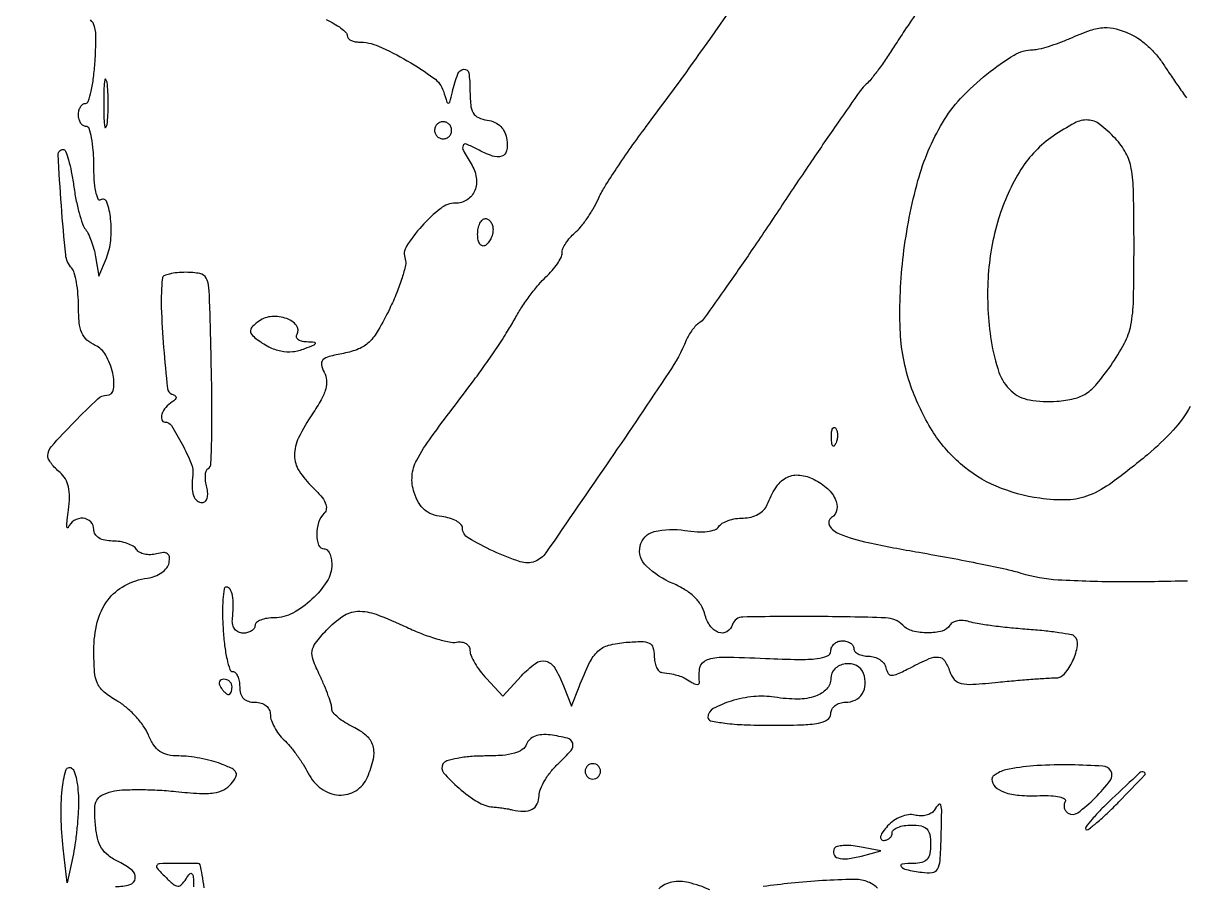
# Model space of a CAD drawing. Extents: x 0 to 5034, y 0 to 2560.
# Drawn here: x 2086.8 to 2238.2, y 1487.1 to 1599.4 of the extents above; entities that cross this region are included whole.
import ezdxf

# ---------------------------------------------------------------- set-up
doc = ezdxf.new("R2010")
doc.units = 0

msp = doc.modelspace()

# ---------------------------------------------------------------- linework, layer by layer
for points in [[(2203.456515, 1601.234375, 0.002102), (2201.606137, 1598.481117, 0.00563), (2200.318713, 1596.5, -0.00867), (2199.261966, 1594.89529, -0.009576), (2198.183733, 1593.38125, -0.009044), (2197.216691, 1592.125086, -0.04753), (2196.611593, 1591.5, 0.062568), (2195.862838, 1590.678601, 0.001521), (2192.912997, 1586.46835, 0.003289), (2189.495954, 1581.49004, 0.002228), (2185.665471, 1575.775234, -0.002635), (2181.845847, 1570.086627, -0.004013), (2178.463744, 1565.191522, -0.001514), (2175.513652, 1561.021029, -0.099965), (2174.875261, 1560.422907, 0.064611), (2174.436509, 1560.066202, 0.028712), (2173.954282, 1559.495688, 0.02783), (2173.506174, 1558.824507, 0.033618), (2173.165916, 1558.147673, -0.047368), (2170.920234, 1553.970461, -0.003088), (2163.218864, 1542.570039, -0.001244), (2154.901184, 1530.484376, -0.15091), (2153.44571, 1529.340793, -0.17351), (2151.557423, 1529.297717, -0.027805), (2148.071845, 1530.675318, -0.025326), (2144.776022, 1532.402161, -0.259537), (2144.025798, 1533.683578, 0.193345), (2143.822224, 1534.160061, 0.069548), (2143.222419, 1534.612428, 0.056153), (2142.352095, 1534.975397, 0.041297), (2141.327119, 1535.183578, -0.060131), (2140.049746, 1535.493399, -0.089136), (2139.061704, 1536.080128, -0.084851), (2138.307209, 1536.998351, -0.049736), (2137.72668, 1538.301316, -0.099279), (2137.460724, 1540.473286, -0.103577), (2138.061814, 1542.544238, -0.037145), (2139.967662, 1545.562874, -0.003069), (2145.546115, 1553, 0.008857), (2146.99494, 1554.978867, 0.00664), (2148.521997, 1557.20625, 0.006717), (2149.903746, 1559.341832, 0.01526), (2150.876012, 1561, -0.01983), (2151.761813, 1562.479555, -0.015024), (2152.844533, 1564.031465, -0.015256), (2153.950671, 1565.428473, -0.033849), (2154.89359, 1566.404988, 0.029084), (2155.699756, 1567.224126, 0.031647), (2156.381242, 1568.109514, 0.033383), (2156.860245, 1568.934633, 0.115316), (2157, 1569.532543, -0.101415), (2157.115963, 1570.098391, -0.040878), (2157.486128, 1570.799137, -0.038296), (2158.02168, 1571.51209, -0.039427), (2158.654904, 1572.127555, 0.048003), (2159.386422, 1572.863329, 0.02021), (2160.227122, 1573.978094, 0.019774), (2161.036066, 1575.250793, 0.024336), (2161.683228, 1576.5, -0.031031), (2162.523271, 1578.069737, -0.007696), (2164.094874, 1580.528125, -0.007841), (2165.984834, 1583.2914, -0.007791), (2167.964453, 1586, 0.007032), (2174.8315, 1595.3659, 0.001656), (2186.036389, 1611.218571, 0.001587)], [(2098.827484, 1487, 0.067699), (2100.703011, 1487.255113, 0.299191), (2101.401654, 1488.053316, 0.263058), (2100.981649, 1489.114391, 0.058657), (2099.269513, 1490.193184, -0.050389), (2097.894699, 1491.028093, -0.092288), (2097.013265, 1491.992869, -0.083321), (2096.484131, 1493.28022, -0.035066), (2096.196892, 1495.135365, -0.022364), (2096.118571, 1497.153526, -0.116573), (2096.379253, 1498.227928, -0.160838), (2097.047224, 1498.891006, -0.054271), (2098.350173, 1499.37304, -0.04848), (2099.675968, 1499.572087, -0.012962), (2101.810854, 1499.628065, -0.013012), (2104.252301, 1499.565229, -0.013098), (2106.681818, 1499.375468, 0.012087), (2109.757409, 1499.128985, 0.048076), (2111.647232, 1499.205148, 0.08189), (2112.923531, 1499.599636, 0.104095), (2113.887228, 1500.364118, 0.048072), (2114.505899, 1501.27495, 0.248578), (2114.513736, 1501.863843, 0.164705), (2114.001565, 1502.360821, 0.020139), (2112.543591, 1502.983427, 0.028002), (2111.315731, 1503.373135, 0.017042), (2109.828737, 1503.701382, 0.017058), (2108.327364, 1503.926859, 0.028746), (2107.056221, 1504, -0.051964), (2105.643971, 1504.147169, -0.100287), (2104.604769, 1504.595845, -0.096777), (2103.798827, 1505.426395, -0.045964), (2103.100387, 1506.75, 0.05635), (2102.44777, 1507.927029, 0.03197), (2101.41857, 1509.192588, 0.031526), (2100.203395, 1510.350065, 0.044683), (2098.979067, 1511.20349, -0.04105), (2097.334739, 1512.33205, -0.115982), (2096.490269, 1513.428458, -0.088638), (2096.101129, 1514.961615, -0.01794), (2096, 1517.779176, -0.061891), (2096.454936, 1521.440388, -0.098567), (2097.805155, 1524.280757, -0.109285), (2100.018685, 1526.194317, -0.090329), (2102.989784, 1527.162338, 0.059855), (2103.965541, 1527.41603, 0.061858), (2104.841737, 1527.891846, 0.0686), (2105.491649, 1528.507129, 0.12249), (2105.798011, 1529.171607, 0.065449), (2105.841715, 1529.930392, 0.222844), (2105.605466, 1530.351069, 0.179315), (2105.082821, 1530.493306, 0.041683), (2104.171086, 1530.334489, -0.056878), (2103.377148, 1530.220869, -0.061579), (2102.599806, 1530.294543, -0.069537), (2101.954858, 1530.534618, -0.131252), (2101.553842, 1530.912882, 0.123552), (2101.124374, 1531.330461, 0.047413), (2100.362291, 1531.680659, 0.043257), (2099.424605, 1531.919622, 0.04079), (2098.440983, 1532, -0.049343), (2097.430217, 1532.099992, -0.088683), (2096.656831, 1532.403627, -0.117066), (2096.17494, 1532.884257, -0.1393), (2096, 1533.5, 0.195179), (2095.595361, 1534.497098, 0.183191), (2094.596992, 1534.963956, 0.161288), (2093.438883, 1534.674678, 0.159179), (2092.674954, 1533.75, -0.527331), (2092.557135, 1533.722975, -0.211059), (2092.476373, 1533.908939, -0.026073), (2092.526086, 1534.758717, -0.007801), (2092.689422, 1536.046388, 0.029426), (2092.830851, 1537.747702, 0.061202), (2092.700612, 1539.070413, 0.078169), (2092.292575, 1540.102713, 0.086623), (2091.597801, 1540.918833, -0.029132), (2090.986274, 1541.489639, -0.032579), (2090.469354, 1542.107798, -0.034509), (2090.105532, 1542.685127, -0.123961), (2090, 1543.104253, -0.185907), (2090.469025, 1544.322107, -0.009398), (2093.433692, 1547.478858, -0.009222), (2096.518207, 1550.527373, -0.192601), (2097.699651, 1551, 0.377963), (2098.572015, 1551.769349, 0.089086), (2098.461387, 1553.879855, 0.069729), (2097.554445, 1556.222993, 0.160639), (2096.180241, 1557.487128, -0.075871), (2095.106199, 1558.185598, -0.109228), (2094.444897, 1559.101889, -0.078123), (2094.100317, 1560.442257, -0.02393), (2094, 1562.537128, 0.019908), (2093.935268, 1564.16224, 0.023637), (2093.740928, 1565.685594, 0.023388), (2093.460262, 1566.935299, 0.120726), (2093.118054, 1567.55, -0.162735), (2092.336904, 1569.273109, -0.007648), (2091.770449, 1575.716303, -0.005236), (2091.36044, 1582.329189, -0.429364), (2091.997596, 1583, -0.311524), (2092.31506, 1582.780946, -0.019173), (2092.700738, 1581.634323, -0.023009), (2093.068359, 1580.132875, -0.014474), (2093.365384, 1578.350887, 0.014491), (2093.675584, 1576.490248, 0.016882), (2094.080648, 1574.744066, 0.016025), (2094.517111, 1573.301211, 0.090522), (2094.90549, 1572.600887, -0.061188), (2095.281834, 1572.006795, -0.022453), (2095.667219, 1571.089011, -0.021862), (2096.002689, 1570.037885, -0.024466), (2096.230745, 1569), (2096.653126, 1566.5), (2097.637823, 1568.855933, 0.077581), (2098.20176, 1571.149995, 0.046248), (2098.184187, 1573.967664, 0.058169), (2097.71077, 1576.136888, 0.480988), (2096.887998, 1576.430779, -0.469606), (2096.544933, 1576.546184, -0.043482), (2096.260849, 1577.529266, -0.032047), (2096.063055, 1579.038329, -0.016566), (2096, 1580.940983, 0.018609), (2095.927803, 1582.880175, 0.03019), (2095.70625, 1584.513914, 0.030871), (2095.389965, 1585.717994, 0.323693), (2095, 1586, -0.148195), (2094.618646, 1586.115568, -0.098894), (2094.29375, 1586.440625, -0.082425), (2094.074694, 1586.926543, -0.064853), (2094, 1587.5, -0.058583), (2094.067447, 1588.07368, -0.077655), (2094.266564, 1588.559375, -0.096283), (2094.561311, 1588.884758, -0.162094), (2094.90745, 1589, 0.324711), (2095.280566, 1589.270869, 0.022372), (2095.648961, 1590.60105, 0.025095), (2095.96064, 1592.36115, 0.015581), (2096.15745, 1594.450384, 0.010895), (2096.281551, 1597.477241, 0.068293), (2096.100971, 1599.011128, 0.147211), (2095.575748, 1599.875755, 0.119977)], [(2126.259991, 1599.927402, -0.023674), (2127.30929, 1599.387955, -0.032246), (2128.195122, 1598.799098, -0.033583), (2128.833718, 1598.240941, -0.198905), (2129, 1597.839485, 0.170988), (2129.112832, 1597.519189, 0.094143), (2129.432767, 1597.246599, 0.074645), (2129.909673, 1597.062217, 0.055032), (2130.473249, 1597, -0.102963), (2133.08527, 1596.456353, -0.028789), (2136.82938, 1594.564031, -0.026452), (2140.283942, 1592.308483, -0.157403), (2141.532084, 1590.586644, 0.00413), (2142.003099, 1589.180631, 0.299891), (2142.187095, 1589.038839, 0.360457), (2142.360276, 1589.161969, 0.005011), (2142.703062, 1590.5, -0.02869), (2143.423953, 1592.845926, -0.281738), (2144.203237, 1593.458331, -0.405704), (2144.839058, 1592.970941, -0.036506), (2145, 1590.769551, 0.02332), (2145.090288, 1588.834758, 0.10653), (2145.426944, 1587.767355, 0.157893), (2146.096767, 1587.155975, 0.071505), (2147.25, 1586.819551, -0.071286), (2148.227453, 1586.534868, -0.090158), (2149, 1586, -0.090158), (2149.534868, 1585.227453, -0.071286), (2149.819551, 1584.25, -0.088138), (2149.769576, 1582.812144, -0.270629), (2149.138099, 1582.119394, -0.165049), (2147.91169, 1582.148967, -0.035049), (2145.934259, 1583.035184, 0.026125), (2144.536481, 1583.691794, 0.414787), (2144.09859, 1583.506936, 0.22596), (2144.137352, 1582.856177, 0.013575), (2145.157821, 1581.118897, -0.100792), (2145.818166, 1579.35029, -0.134618), (2145.628874, 1577.654915, -0.154876), (2144.644372, 1576.452616, -0.14535), (2143.120278, 1576, 0.168338), (2141.182069, 1575.32842, 0.042945), (2138.721213, 1573.02236, 0.041782), (2136.730166, 1570.395133, 0.237151), (2136.561365, 1568.700682, -0.150384), (2136.613411, 1567.935084, -0.018519), (2136.164988, 1566.300123, -0.020552), (2135.462792, 1564.351205, -0.015642), (2134.541024, 1562.277094, -0.017301), (2133.052521, 1559.44621, -0.070229), (2131.86318, 1557.910299, -0.096455), (2130.498753, 1557.017644, -0.050439), (2128.543587, 1556.442199, 0.016508), (2126.638457, 1556.019259, 0.129119), (2125.851827, 1555.581017, 0.254692), (2125.656736, 1554.965443, 0.075023), (2126.00007, 1553.99987, -0.102544), (2126.310326, 1552.948776, -0.089138), (2126.201059, 1551.803933, -0.060103), (2125.62457, 1550.413436, -0.02079), (2124.477916, 1548.562596, 0.03484), (2122.668703, 1545.450411, 0.115666), (2122.140277, 1543.158694, 0.141458), (2122.730439, 1541.142383, 0.062786), (2124.513244, 1538.987558, -0.026734), (2125.576318, 1537.876101, -0.072978), (2126.156389, 1536.95904, -0.123024), (2126.287126, 1536.213012, -0.180436), (2126.013244, 1535.613244, 0.118814), (2125.283048, 1534.419263, 0.077527), (2125.028361, 1532.816788, 0.096619), (2125.284472, 1531.483443, 0.306158), (2126, 1531, -0.194614), (2126.381961, 1530.845478, -0.087027), (2126.70625, 1530.399148, -0.066893), (2126.926373, 1529.737414, -0.04692), (2127, 1528.954545, -0.142104), (2126.360365, 1526.749406, -0.063949), (2124.418725, 1524.40814, -0.063328), (2121.909625, 1522.600822, -0.12508), (2119.545455, 1522, 0.037431), (2118.570652, 1521.926923, 0.056229), (2117.747727, 1521.70625, 0.073811), (2117.185448, 1521.383048, 0.229337), (2117, 1521, -0.153984), (2116.879694, 1520.618619, -0.097924), (2116.54091, 1520.29375, -0.080432), (2116.03473, 1520.074535, -0.062123), (2115.437142, 1520, -0.109322), (2114.84107, 1520.131904, -0.116979), (2114.373128, 1520.50146, -0.108793), (2114.098376, 1521.066335, -0.084536), (2114.052296, 1521.75, 0.019504), (2114.168105, 1523.604373, 0.052521), (2114.060622, 1524.919021, 0.09099), (2113.751965, 1525.719551, 0.260541), (2113.25, 1526.001363, 0.373894), (2112.969232, 1525.758182, 0.016868), (2112.820936, 1524.386301, 0.021279), (2112.765168, 1522.610578, 0.012758), (2112.84255, 1520.501363, 0.015437), (2113.039356, 1518.392575, 0.024879), (2113.351039, 1516.616025, 0.022037), (2113.719427, 1515.271832, 0.325639), (2114.09255, 1515, -0.206422), (2114.439436, 1514.850416, -0.082838), (2114.733436, 1514.4125, -0.06317), (2114.933374, 1513.765639, -0.043428), (2115, 1513, 0.072254), (2115.126841, 1512.126841, 0.124864), (2115.5, 1511.5, 0.124864), (2116.126841, 1511.126841, 0.072254), (2117, 1511, -0.071786), (2117.802978, 1510.884118, -0.099825), (2118.44376, 1510.545912, -0.112021), (2118.853888, 1510.020785, -0.110431), (2119, 1509.367295, 0.083894), (2119.125345, 1508.625506, 0.040216), (2119.516068, 1507.739117, 0.038389), (2120.084558, 1506.856684, 0.044449), (2120.756828, 1506.117295, -0.033499), (2121.531017, 1505.302347, -0.016269), (2122.412407, 1504.167268, -0.016056), (2123.256847, 1502.921229, -0.022277), (2123.925808, 1501.75, 0.116734), (2125.631504, 1499.752707, 0.142669), (2127.931487, 1498.917994, 0.158939), (2130.139035, 1499.482917, 0.151346), (2131.641421, 1501.25, 0.043705), (2132.418292, 1503.61926, 0.128444), (2132.374043, 1505.321219, 0.147332), (2131.519152, 1506.643174, 0.064402), (2129.75, 1507.791091, -0.028751), (2128.69719, 1508.37231, -0.036968), (2127.807813, 1509.028722, -0.040383), (2127.178354, 1509.664558, -0.176715), (2127, 1510.153437, 0.07442), (2126.911085, 1510.747512, 0.012125), (2126.541989, 1511.856164, 0.01313), (2126.037756, 1513.14894, 0.01123), (2125.440813, 1514.483485, -0.020389), (2124.563632, 1516.545015, -0.127436), (2124.441092, 1517.675068, -0.129762), (2124.8841, 1518.712529, -0.021441), (2126.305483, 1520.384614, -0.056763), (2128.431853, 1522.212228, -0.140876), (2130.364711, 1522.845621, -0.099282), (2132.768404, 1522.454859, -0.020226), (2136.760898, 1520.769117, 0.017574), (2138.7036, 1519.93669, 0.019897), (2140.621951, 1519.279843, 0.019539), (2142.28231, 1518.854068, 0.094846), (2143.25, 1518.831976, -0.076779), (2143.918595, 1518.840698, -0.103605), (2144.485938, 1518.63573, -0.121291), (2144.86291, 1518.251785, -0.134511), (2145, 1517.75142, 0.102294), (2145.140876, 1517.070039, 0.029832), (2145.625941, 1516.108954, 0.028625), (2146.315324, 1515.066503, 0.027133), (2147.130863, 1514.08991), (2149.261726, 1511.802697), (2151.691377, 1514.422966, -0.045997), (2153.52686, 1516.069533, -0.220225), (2154.86868, 1516.349558, -0.204815), (2156.016073, 1515.50975, -0.039778), (2157.170337, 1513.152861), (2158.217307, 1510.5), (2159.210697, 1513, -0.016549), (2160.589787, 1516.161583, -0.092413), (2161.672351, 1517.650349, -0.126505), (2163.055925, 1518.417197, -0.042418), (2165.351277, 1518.810365, -0.017612), (2167.36549, 1518.910425, -0.115922), (2168.344931, 1518.695105, -0.207591), (2168.835874, 1518.128777, -0.07636), (2169, 1517.060365, 0.046163), (2169.073801, 1516.262709, 0.061233), (2169.29375, 1515.568514, 0.075788), (2169.617364, 1515.075039, 0.180607), (2170, 1514.875, -0.011078), (2171.309672, 1514.681735, -0.035678), (2172.164604, 1514.472528, -0.042426), (2172.899904, 1514.165009, -0.021148), (2173.774777, 1513.660357, 0.039614), (2174.254934, 1513.406518, 0.105553), (2174.633023, 1513.331136, 0.227623), (2174.846764, 1513.437341, 0.211581), (2174.906356, 1513.67567, -0.101194), (2174.961904, 1515.54525, -0.255126), (2175.84183, 1516.526525, -0.088734), (2177.990874, 1516.880394, -0.007875), (2183.5, 1516.717524, 0.006563), (2187.808665, 1516.578827, 0.032559), (2190.22917, 1516.690348, 0.068204), (2191.570021, 1517.028917, 0.305851), (2192, 1517.666083, -0.111682), (2192.115098, 1518.174947, -0.100095), (2192.440625, 1518.608162, -0.094533), (2192.927263, 1518.89878, -0.087686), (2193.5, 1519, -0.064853), (2194.073457, 1518.925306, -0.082425), (2194.559375, 1518.70625, -0.098894), (2194.884432, 1518.381354, -0.148195), (2195, 1518, 0.185265), (2195.146483, 1517.618235, 0.090065), (2195.565961, 1517.29375, 0.069914), (2196.189408, 1517.073807, 0.04993), (2196.926676, 1517, -0.073322), (2197.687246, 1516.887864, -0.07351), (2198.382367, 1516.561022, -0.079491), (2198.90782, 1516.07647, -0.114028), (2199.176676, 1515.505606, 0.083934), (2199.472986, 1514.764922, 0.261415), (2199.925086, 1514.511212, 0.109341), (2200.692957, 1514.681164, 0.011312), (2202.364307, 1515.505606, -0.016262), (2204.814113, 1516.684042, -0.128379), (2206.047599, 1516.883704, -0.231249), (2206.852782, 1516.390711, -0.064981), (2207.494492, 1515.017355, 0.103976), (2208.080594, 1513.980616, 0.158976), (2208.962318, 1513.459562, 0.070862), (2210.511401, 1513.340144, 0.009284), (2213.811879, 1513.615106, -0.003365), (2216.11767, 1513.834712, -0.003761), (2218.342181, 1514.014627, -0.003468), (2220.239055, 1514.140467, -0.019888), (2221.24661, 1514.160154, 0.226468), (2222.438441, 1514.699828, 0.067188), (2223.540429, 1516.434276, 0.067754), (2224.135599, 1518.382179, 0.241178), (2223.747161, 1519.586172, 0.154519), (2223.339959, 1519.797537, 0.006631), (2221.725883, 1520.05621, 0.010805), (2219.776591, 1520.299246, 0.007435), (2217.558555, 1520.493958, -0.007115), (2215.242545, 1520.69578, -0.007699), (2212.993402, 1520.95911, -0.007317), (2211.073599, 1521.242548, -0.036546), (2210.015647, 1521.495034, 0.057679), (2209.261338, 1521.641747, 0.064419), (2208.522036, 1521.603424, 0.073674), (2207.908604, 1521.394998, 0.13649), (2207.52514, 1521.040677, -0.190938), (2206.502713, 1520.279615, -0.065364), (2204.637567, 1520.031959, -0.063724), (2202.685448, 1520.278857, -0.13387), (2201.368347, 1521.031653, 0.190363), (2199.14744, 1521.994745, 0.007183), (2189.923721, 1522.166163, 0.005596), (2180.536332, 1522.100695, 0.317816), (2179.208368, 1521.125105, -0.177998), (2178.461682, 1520.190435, -0.230499), (2177.383527, 1520.09167, -0.153077), (2176.285589, 1520.953555, -0.089127), (2175.590887, 1522.493901, 0.079521), (2175.095065, 1523.651714, 0.060782), (2174.222321, 1524.720573, 0.05354), (2173.000618, 1525.664194, 0.038748), (2171.468421, 1526.448748, -0.090452), (2167.980335, 1528.715099, -0.263422), (2167.163992, 1531.363034, -0.288021), (2169.006683, 1533.237104, -0.098199), (2172.991163, 1533.385422, 0.024792), (2174.587801, 1533.210712, 0.043283), (2175.917511, 1533.24675, 0.054978), (2176.908603, 1533.471973, 0.172667), (2177.433422, 1533.892275, -0.123045), (2177.870128, 1534.317741, -0.047546), (2178.643187, 1534.674606, -0.043389), (2179.593832, 1534.918091, -0.041026), (2180.590402, 1535, 0.060781), (2181.618362, 1535.125425, 0.066673), (2182.551954, 1535.493963, 0.07294), (2183.284561, 1536.056399, 0.102469), (2183.725431, 1536.75, -0.051862), (2184.831245, 1538.950818, -0.119873), (2186.159818, 1540.221034, -0.146215), (2187.74008, 1540.597662, -0.093048), (2189.589266, 1540.141281, -0.069005), (2191.408825, 1538.986983, -0.102595), (2192.56649, 1537.505194, -0.153711), (2192.784455, 1536.098264, -0.219918), (2192.098383, 1535.060804, 0.412837), (2191.84417, 1533.995152, 0.162337), (2193.121166, 1532.919423, 0.042923), (2196.877511, 1531.788651, 0.009448), (2203.5, 1530.53071, -0.003838), (2207.567534, 1529.805259, -0.004146), (2211.520038, 1529.03501, -0.003916), (2214.898831, 1528.319833, -0.019886), (2216.759702, 1527.832395, 0.059747), (2221.628615, 1526.963492, 0.014147), (2229.889731, 1526.724218, 0.006745), (2238.445461, 1526.833963, 0.315574)], [(2238.832898, 1549.535361, -0.058583), (2236.588155, 1546.42082, -0.034001), (2233.245471, 1543.235575, -0.014115), (2228.641051, 1539.624431, -0.063252), (2225.656999, 1537.953253, -0.088258), (2222.856377, 1537.361821, -0.043531), (2219.211922, 1537.562266, -0.065079), (2213.552287, 1539.140357, -0.078781), (2208.884451, 1542.061256, -0.07537), (2205.200332, 1546.400176, -0.053632), (2202.442477, 1552.163038, -0.076853), (2201.041556, 1559.616814, -0.037804), (2201.459242, 1569.280277, -0.037625), (2203.358453, 1578.947755, -0.065316), (2206.536601, 1586.472242, -0.056272), (2208.909562, 1589.642688, -0.034443), (2212.340498, 1592.819732, -0.032999), (2215.878459, 1595.303888, -0.137402), (2218.36375, 1596, 0.060172), (2219.118463, 1596.091156, 0.014177), (2220.345596, 1596.429127, 0.014398), (2221.743797, 1596.90165, 0.013728), (2223.13519, 1597.460858, -0.017849), (2225.840156, 1598.522194, -0.069605), (2227.597322, 1598.876979, -0.085949), (2229.189281, 1598.699166, -0.03622), (2231.214423, 1597.948164, -0.052837), (2232.224148, 1597.352334, -0.027132), (2233.355842, 1596.412719, -0.026628), (2234.427552, 1595.30831, -0.036129), (2235.262597, 1594.198164, 0.005919), (2236.097641, 1592.936083, 0.002918), (2237.18739, 1591.350663, 0.002895), (2238.337853, 1589.717903, 0.00422)], [(2066.39108, 1339.404517, -0.000002), (2065.006241, 1333.029467, -0.000002), (2063.623418, 1326.663945, -0.000004)], [(2322.927894, 1251.294968, 0.000022), (2409.49966, 1250.401181, 0.000401)], [(2110.369619, 1486.835179, 0.017691), (2110.122331, 1488.497572, 0.011872), (2109.846902, 1489.810445, 0.351331), (2109.596428, 1490.006668, -0.002063), (2109.225727, 1490.004053, -0.000228), (2108.377879, 1490.001959, -0.000278), (2107.368714, 1490.000488, -0.000225), (2106.285714, 1490, 0.008847), (2104.566097, 1489.969569, 0.263875), (2104.209142, 1489.750041, 0.32095), (2104.254273, 1489.368374, 0.011675), (2105.321878, 1488.25, 0.020049), (2106.342301, 1487.308527, 0.15439), (2106.934374, 1487.059092, 0.229779), (2107.43415, 1487.24684, 0.049004), (2108.020851, 1488, -0.035033), (2108.505786, 1488.659676, -0.451082), (2108.776954, 1488.664924, -0.174689), (2108.947488, 1488.25789, -0.011215), (2108.984687, 1486.95, -0.043089)], [(2176.252236, 1486.564651, 0.044837), (2173.465875, 1487.517057, 0.109613), (2171.310513, 1487.563175, 0.133049), (2169.597995, 1486.711497, 0.082053)], [(2198.066645, 1486.797279, 0.109737), (2196.675245, 1487.660748, 0.090104), (2194.943982, 1487.934972, 0.01005), (2190.924381, 1487.763102, 0.009477), (2186.835243, 1487.427926, 0.00964), (2183.202344, 1486.989814, 0.028925)]]:
    msp.add_lwpolyline(points, format="xyb")
for points in [[(2097.299664, 1589, 0.006336), (2097.324637, 1587.02938, 0.03126), (2097.422038, 1585.923437, 0.664672), (2097.564074, 1585.887591, 0.124239), (2097.716254, 1586.25, 0.023547), (2097.846019, 1587.502218, 0.014044), (2097.888098, 1589, 0.014044), (2097.846019, 1590.497782, 0.023547), (2097.716254, 1591.75, 0.124239), (2097.564074, 1592.112409, 0.664672), (2097.422038, 1592.076563, 0.03126), (2097.324637, 1590.97062, 0.006336)], [(2140.552786, 1586.08541, 0.099038), (2140.401684, 1585.679226, 0.097945), (2140.417584, 1585.244476, 0.097945), (2140.597789, 1584.848514, 0.099038), (2140.91459, 1584.552786, 0.099038), (2141.320774, 1584.401684, 0.097945), (2141.755524, 1584.417584, 0.097945), (2142.151486, 1584.597789, 0.099038), (2142.447214, 1584.91459, 0.099038), (2142.598316, 1585.320774, 0.097945), (2142.582416, 1585.755524, 0.097945), (2142.402211, 1586.151486, 0.099038), (2142.08541, 1586.447214, 0.099038), (2141.679226, 1586.598316, 0.097945), (2141.244476, 1586.582416, 0.097945), (2140.848514, 1586.402211, 0.099038)], [(2220.971379, 1584.75, 0.10469), (2216.775132, 1580.398001, 0.06627), (2213.850023, 1573.955692, 0.059657), (2212.485857, 1566.226494, 0.053128), (2212.898913, 1558.075633, 0.042379), (2213.909785, 1553.971479, 0.125964), (2215.477658, 1551.561682, 0.143685), (2217.870552, 1550.38221, 0.061765), (2221.459858, 1550.205601, 0.039017), (2223.693863, 1550.548275, 0.08884), (2225.255462, 1551.222197, 0.073379), (2226.661257, 1552.483117, 0.020485), (2228.459858, 1554.838225, 0.03062), (2230.247467, 1557.753708, 0.074431), (2231.087219, 1560.126009, 0.042892), (2231.427602, 1563.328241, 0.005042), (2231.5, 1570.508211, 0.004572), (2231.436659, 1577.434815, 0.03858), (2231.139595, 1580.538915, 0.082323), (2230.438129, 1582.542258, 0.063388), (2229.075686, 1584.419986, 0.038405), (2227.045253, 1586.272943, 0.156832), (2225.497525, 1586.841115, 0.134348), (2223.768433, 1586.442822, 0.025381)], [(2148, 1572.559017, -0.061875), (2147.925833, 1571.961978, -0.051278), (2147.70625, 1571.359775, -0.053305), (2147.382836, 1570.842344, -0.08825), (2147, 1570.5, -0.202618), (2146.621877, 1570.441401, -0.181468), (2146.29375, 1570.66835, -0.104212), (2146.071541, 1571.195401, -0.047867), (2146, 1571.940983, -0.0466), (2146.073608, 1572.729059, -0.066561), (2146.29375, 1573.395164, -0.086673), (2146.618015, 1573.844577, -0.195654), (2147, 1574, -0.142666), (2147.38134, 1573.888931, -0.09965), (2147.70625, 1573.576711, -0.08433), (2147.925146, 1573.109818, -0.067639)], [(2104.924124, 1566.25, 0.032831), (2104.789582, 1562.427758, 0.013128), (2105.086594, 1557.195904, 0.005306), (2105.584843, 1551.886943, 0.289005), (2106.181512, 1551.128949, -0.058922), (2106.593274, 1550.925476, -0.250666), (2106.721212, 1550.692904, -0.215258), (2106.605866, 1550.429204, -0.04524), (2106.193331, 1550.119485, 0.080084), (2105.375842, 1549.411979, 0.089396), (2104.859137, 1548.507961, 0.161659), (2104.844887, 1547.808994, 0.328793), (2105.26398, 1547.5, -0.258237), (2106.115835, 1547.028603, -0.018736), (2107.505262, 1544.615728, -0.023289), (2108.689217, 1542.090555, -0.127894), (2108.893709, 1540.612195, 0.031469), (2108.808957, 1539.045333, 0.079558), (2108.998859, 1537.923311, 0.131658), (2109.446226, 1537.252624, 0.182159), (2110.116631, 1537, 0.196983), (2110.503889, 1537.158725, 0.126681), (2110.757183, 1537.580515, 0.086541), (2110.832365, 1538.224988, 0.049856), (2110.710511, 1538.999004, -0.033511), (2110.558554, 1539.794358, -0.044303), (2110.534054, 1540.531195, -0.051299), (2110.626821, 1541.114115, -0.190276), (2110.84388, 1541.40786, 0.248233), (2111.260688, 1542.126118, 0.00589), (2111.370433, 1546.13016, 0.008428), (2111.363295, 1551.911323, 0.002166), (2111.153868, 1561.25, 0.007681), (2110.996177, 1564.992103, 0.111512), (2110.632731, 1566.258011, 0.226639), (2109.827, 1566.837325, 0.044432), (2108, 1567, 0.023549), (2106.845005, 1566.945572, 0.036263), (2105.858962, 1566.779687, 0.040563), (2105.138374, 1566.540694, 0.273704)], [(2117.54784, 1560.65864, 0.028889), (2116.687558, 1559.949869, 0.165781), (2116.41075, 1559.437498, 0.219028), (2116.543364, 1558.947853, 0.05359), (2117.1597, 1558.352622, 0.045525), (2118.786512, 1557.31008, 0.069873), (2120.362034, 1556.753806, 0.07647), (2121.921701, 1556.680059, 0.067947), (2123.5, 1557.0681, 0.00425), (2124.712418, 1557.559771, 0.244426), (2124.862419, 1557.738736, 0.458959), (2124.762292, 1557.872537, 0.007244), (2123.690983, 1557.929715, -0.053512), (2123.040007, 1558.025276, -0.111185), (2122.585803, 1558.258365, -0.178104), (2122.398042, 1558.584267, -0.182937), (2122.468991, 1558.949827, 0.317934), (2122.399353, 1560.07012, 0.140628), (2121.122802, 1560.969252, 0.098354), (2119.169519, 1561.240799, 0.144348)], [(2192.683114, 1544.8125, -0.054073), (2192.461564, 1544.395823, -0.470617), (2192.279315, 1544.37858, -0.168741), (2192.137993, 1544.670344, -0.018894), (2192.078947, 1545.416667, -0.028489), (2192.089945, 1546.112848, -0.077125), (2192.200665, 1546.592839, -0.208169), (2192.385309, 1546.77538, -0.296942), (2192.604167, 1546.729167, -0.126455), (2192.797407, 1546.402231, -0.060344), (2192.876576, 1545.916927, -0.05415), (2192.839148, 1545.359369, -0.051402)], [(2192, 1514.116631, -0.187463), (2191.459311, 1512.725188, -0.127002), (2190.017487, 1511.786935, -0.081972), (2187.70181, 1511.411651, -0.038786), (2184.677442, 1511.655475, 0.064178), (2181.954705, 1511.736631, 0.049034), (2179.028837, 1511.154572, 0.051262), (2176.680215, 1510.17045, 0.274489), (2176, 1509.024751, 0.355314), (2176.351493, 1508.592573, 0.01945), (2178.201694, 1508.282023, 0.021507), (2180.73736, 1508.067522, 0.010347), (2184, 1508, 0.006994), (2188.191484, 1508.05863, 0.039364), (2190.416667, 1508.296875, 0.093584), (2191.586019, 1508.753078, 0.258593), (2192, 1509.5, -0.125389), (2192.145752, 1510.072062, -0.100779), (2192.556072, 1510.559375, -0.090193), (2193.169846, 1510.886898, -0.077727), (2193.893011, 1511, 0.11156), (2195.190541, 1511.293154, 0.141321), (2196.10644, 1512.104904, 0.132824), (2196.48427, 1513.323198, 0.093331), (2196.269359, 1514.75, 0.198611), (2195.36228, 1515.768204, 0.150678), (2193.868886, 1515.9967, 0.153916), (2192.528387, 1515.344673, 0.206004)], [(2112.5, 1513, 0.029505), (2112.768994, 1512.617226, 0.035638), (2113.066025, 1512.29375, 0.038439), (2113.34829, 1512.065539, 0.151918), (2113.559017, 1512, 0.210953), (2113.727648, 1512.07446, 0.081139), (2113.870461, 1512.29375, 0.061769), (2113.967655, 1512.617151, 0.042167), (2114, 1513, 0.105053), (2113.918938, 1513.381556, 0.099167), (2113.688914, 1513.70625, 0.09642), (2113.345238, 1513.923877, 0.093332), (2112.940983, 1514, 0.108972), (2112.586039, 1513.921712, 0.182303), (2112.3746, 1513.70625, 0.161196), (2112.343488, 1513.3821, 0.082592)], [(2152.375647, 1505.536536, -0.154109), (2151.818343, 1504.836294, -0.079339), (2150.791709, 1504.359959, -0.050781), (2149.221662, 1504.083016, -0.018282), (2146.952028, 1504, 0.02001), (2145.053815, 1503.924004, 0.02692), (2143.349185, 1503.694458, 0.026202), (2142.002563, 1503.364813, 0.183199), (2141.475191, 1502.959858, 0.328183), (2141.569179, 1501.79689, 0.036322), (2143.576583, 1499.797798, 0.039641), (2146.014309, 1498.014919, 0.11698), (2147.972024, 1497.367609, -0.008216), (2148.630243, 1497.299664, -0.006357), (2149.344907, 1497.204774, -0.006432), (2150.009918, 1497.099103, -0.015336), (2150.5, 1496.999188, 0.053173), (2152.007442, 1496.808941, 0.125725), (2153.10153, 1497.066087, 0.164161), (2153.76086, 1497.753708, 0.110187), (2154, 1498.825686, -0.098702), (2154.172229, 1499.689657, -0.036459), (2154.733217, 1500.803898, -0.034399), (2155.540891, 1501.964246, -0.034954), (2156.496057, 1502.996296, 0.024645), (2158.164755, 1504.72642, 0.25314), (2158.376315, 1505.66289, 0.269956), (2157.707581, 1506.311049, 0.027334), (2155.444823, 1506.741015, 0.049915), (2154.372585, 1506.776818, 0.077054), (2153.469357, 1506.574676, 0.093056), (2152.792122, 1506.150505, 0.115322)], [(2094, 1498.065983, -0.015647), (2093.946584, 1496.359494, -0.009966), (2093.782838, 1494.379539, -0.010011), (2093.544363, 1492.442031, -0.018289), (2093.260726, 1490.875), (2092.521453, 1487.5), (2092.010726, 1492, -0.022374), (2091.734739, 1496.036202, -0.032102), (2091.880382, 1499.617021, -0.039267), (2092.346422, 1502.130619, -0.502491), (2093.10847, 1502.432962, -0.177067), (2093.454871, 1501.992768, -0.028716), (2093.738113, 1500.922876, -0.028651), (2093.934781, 1499.567534, -0.021707)], [(2160, 1502, 0.099038), (2160.076342, 1501.618362, 0.097945), (2160.29375, 1501.29375, 0.097945), (2160.618362, 1501.076342, 0.099038), (2161, 1501, 0.099038), (2161.381638, 1501.076342, 0.097945), (2161.70625, 1501.29375, 0.097945), (2161.923658, 1501.618362, 0.099038), (2162, 1502, 0.099038), (2161.923658, 1502.381638, 0.097945), (2161.70625, 1502.70625, 0.097945), (2161.381638, 1502.923658, 0.099038), (2161, 1503, 0.099038), (2160.618362, 1502.923658, 0.097945), (2160.29375, 1502.70625, 0.097945), (2160.076342, 1502.381638, 0.099038)], [(2215.25, 1502.294267, 0.03523), (2214.388567, 1502.064453, 0.048633), (2213.660937, 1501.732217, 0.058707), (2213.156679, 1501.354578, 0.205502), (2213, 1500.989466, 0.206136), (2213.428764, 1499.993656, 0.106477), (2214.609366, 1499.277134, 0.06567), (2216.547642, 1498.879824, 0.027555), (2219.21556, 1498.837315, -0.021415), (2220.685826, 1498.831934, -0.045548), (2221.811577, 1498.676141, -0.082152), (2222.458902, 1498.408172, -0.41338), (2222.539611, 1498.064092, 0.101888), (2222.394, 1497.665808, 0.098571), (2222.415045, 1497.237391, 0.097248), (2222.599486, 1496.845083, 0.09626), (2222.919121, 1496.549986, 0.308235), (2224.174851, 1496.605796, 0.035166), (2226.436587, 1498.560496, 0.035169), (2228.401447, 1500.812197, 0.309539), (2228.460095, 1502.064567, 0.24339), (2227.44143, 1502.674806, 0.011211), (2223.27421, 1502.840784, 0.019106), (2218.881568, 1502.749313, 0.032824)], [(2228.621445, 1498.420227, 0.01022), (2227.195185, 1497.018762, 0.016984), (2226.059111, 1495.773963, 0.011037), (2225.209917, 1494.731807, 0.378417), (2225.228083, 1494.438584, 0.376956), (2225.525624, 1494.419386, 0.009719), (2226.653996, 1495.32437, 0.015892), (2227.998296, 1496.520634, 0.009581), (2229.517925, 1498.018356, 0.002443), (2232.880146, 1501.495417, 0.51842), (2232.803521, 1501.887858, 0.3007), (2232.231335, 1501.793887, 0.002304)], [(2205.446158, 1496.912882, -0.12482), (2205.05317, 1496.532677, -0.070608), (2204.433988, 1496.285705, -0.063342), (2203.693894, 1496.202443, -0.060397), (2202.943958, 1496.304404, 0.099284), (2202.109068, 1496.352763, 0.059941), (2201.147925, 1496.097283, 0.055887), (2200.199961, 1495.59019, 0.058159), (2199.401829, 1494.891522, 0.028117), (2198.786141, 1494.129133, 0.084409), (2198.493216, 1493.529949, 0.216102), (2198.544358, 1493.165376, 0.256878), (2198.845012, 1493, 0.085274), (2199.286066, 1493.075772, 0.093604), (2199.660722, 1493.29375, 0.100386), (2199.911291, 1493.618549, 0.114747), (2200, 1494, -0.226478), (2200.182831, 1494.382936, -0.074992), (2200.734375, 1494.70625, -0.057076), (2201.542644, 1494.926884, -0.038131), (2202.5, 1495, -0.045527), (2203.768514, 1494.884257, -0.152009), (2204.5, 1494.5, -0.152009), (2204.884257, 1493.768514, -0.045527), (2205, 1492.5, -0.044892), (2204.890625, 1491.284255, -0.134463), (2204.533333, 1490.538462, -0.152237), (2203.877962, 1490.132535, -0.063183), (2202.833333, 1490, 0.026201), (2201.277206, 1489.9184, 0.612651), (2201.153607, 1489.596563, 0.16069), (2201.842449, 1489.202637, 0.01378), (2203.870013, 1488.847781, 0.064718), (2205.212583, 1488.825697, 0.239843), (2205.898066, 1489.27834, 0.112276), (2206.231579, 1490.384697, 0.010455), (2206.370013, 1493.250775, 0.002488), (2206.44732, 1496.704887, 0.066226), (2206.341891, 1497.618748, 0.591865), (2206.047498, 1497.69544, 0.050852)], [(2192.459821, 1491.934989, 0.229908), (2192.385082, 1491.201989, 0.243429), (2192.915277, 1490.715068, 0.097286), (2194.186128, 1490.624241, 0.033702), (2196, 1490.97307), (2198.5, 1491.631089), (2195.726133, 1492.181435, 0.029013), (2194.627986, 1492.333781, 0.038806), (2193.622434, 1492.336059, 0.043242), (2192.830597, 1492.206861, 0.194668)]]:
    msp.add_lwpolyline(points, format="xyb", close=True)

doc.saveas('drawing.dxf')
